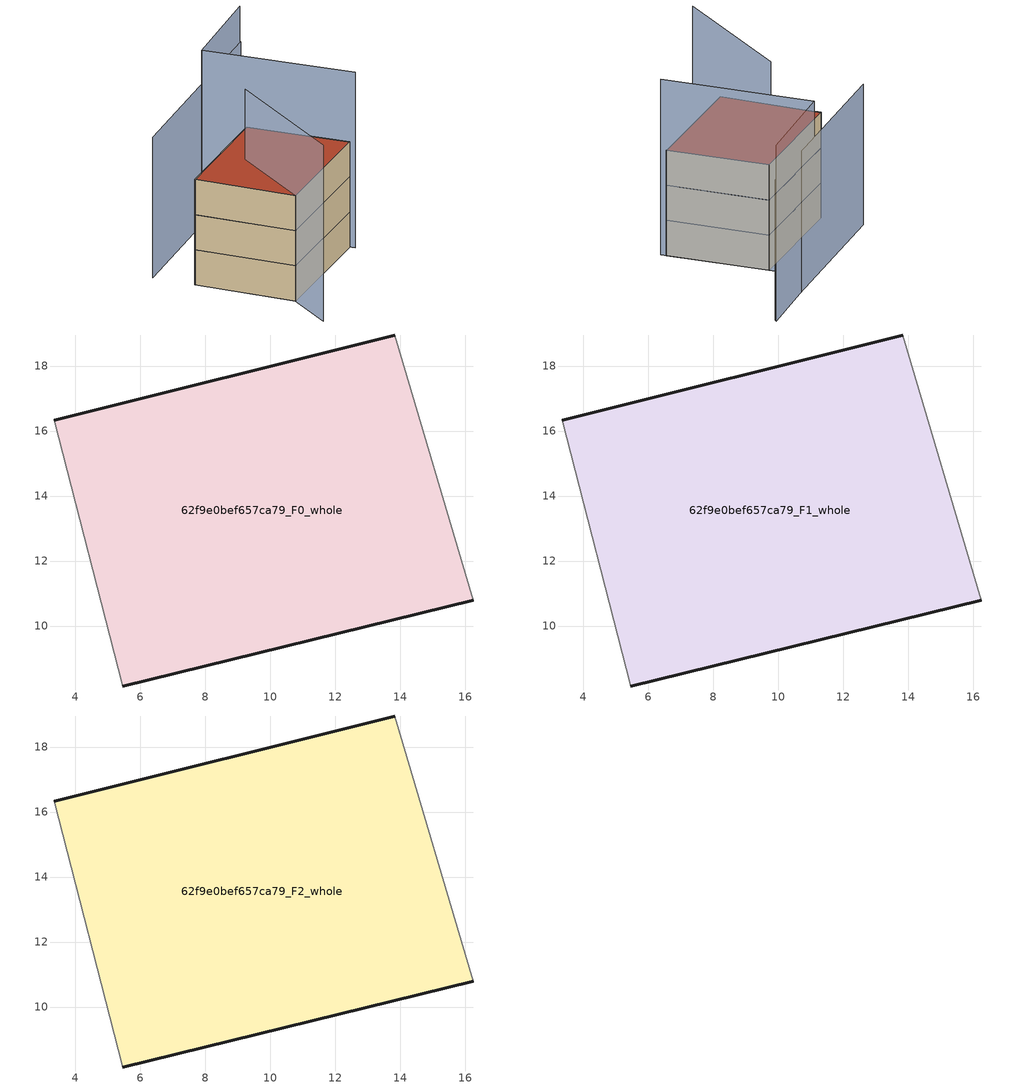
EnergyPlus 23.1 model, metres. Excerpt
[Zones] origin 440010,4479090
62f9e0bef657ca79_F0_whole
 floor ground (EU_floor_Construction): 16.26,10.79 13.84,18.96 3.36,16.33 5.47,8.16 z0
 wall outside (EU_wall_Construction): 3.36,16.33 13.84,18.96 / 16.26,10.79 5.47,8.16 z0:3
 wall adiabatic (EU_wall_Construction): 13.84,18.96 16.26,10.79 / 5.47,8.16 3.36,16.33 z0:3
62f9e0bef657ca79_F1_whole
 floor to 62f9e0bef657ca79_F0_whole (EU_floor_Construction): 16.25,10.79 13.83,18.96 3.36,16.33 5.46,8.16 z3
 wall outside (EU_wall_Construction): 3.36,16.33 13.84,18.96 / 16.26,10.79 5.47,8.16 z3:6
 wall adiabatic (EU_wall_Construction): 13.84,18.96 16.26,10.79 / 5.47,8.16 3.36,16.33 z3:6
62f9e0bef657ca79_F2_whole
 floor to 62f9e0bef657ca79_F1_whole (EU_floor_Construction): 16.25,10.79 13.83,18.96 3.36,16.33 5.46,8.16 z6
 wall outside (EU_wall_Construction): 3.36,16.33 13.84,18.96 / 16.26,10.79 5.47,8.16 z6:9
 wall adiabatic (EU_wall_Construction): 13.84,18.96 16.26,10.79 / 5.47,8.16 3.36,16.33 z6:9
 roof outside (EU_roof_Construction): 13.84,18.96 16.26,10.79 5.47,8.16 3.36,16.33 z9
shading: 16.38,10.37 12.78,22.52 / 12.78,22.52 21.32,25.05 / 8.73,15.37 3.67,4.19 z0:15; 21.28,24.91 2.51,19.77 z0:12
[Building]
EU S2 Campaign: North Axis=0; Terrain=City; Solar Distribution=FullExterior
[Site:Location]
Madrid: Latitude=40.5; Longitude=-3.5; Time Zone=1; Elevation=609
[SizingPeriod:WeatherFileDays]
AnnualSizingPeriod: Begin Month=1; Begin Day of Month=1; End Month=12; End Day of Month=31; Day of Week for Start Day=Monday; Use Weather File Daylight Saving Period=No; Use Weather File Rain and Snow Indicators=No
[MATERIAL]
EU_InternalMass_Material: Roughness=MediumRough; Thickness=0.1; Conductivity=1; Density=1800; Specific Heat=900; Thermal Absorptance=0.9; Solar Absorptance=0.7; Visible Absorptance=0.7
[MATERIAL:NOMASS] Roughness=MediumRough; Thermal Absorptance=0.9; Solar Absorptance=0.7; Visible Absorptance=0.7
Name | Thermal Resistance
EU_wall_NoMass | 0.419739
EU_roof_NoMass | 0.352165
EU_floor_NoMass | 0.608284
[CONSTRUCTION]
EU_wall_Construction: EU_wall_NoMass
EU_roof_Construction: EU_roof_NoMass
EU_floor_Construction: EU_floor_NoMass
EU_InternalMass_Construction: EU_InternalMass_Material
[ZONE] Type=1; Multiplier=1; Ceiling Height=autocalculate; Volume=278.454; Floor Area=autocalculate; Part of Total Floor Area=Yes
62f9e0bef657ca79_F0_whole; 62f9e0bef657ca79_F1_whole; 62f9e0bef657ca79_F2_whole
[INTERNALMASS] Construction=EU_InternalMass_Construction; Surface Area=92.8179
Name | Zone or ZoneList
62f9e0bef657ca79_F0_whole_EU_InternalMass | 62f9e0bef657ca79_F0_whole
62f9e0bef657ca79_F1_whole_EU_InternalMass | 62f9e0bef657ca79_F1_whole
62f9e0bef657ca79_F2_whole_EU_InternalMass | 62f9e0bef657ca79_F2_whole
[OTHEREQUIPMENT] Fuel Type=Electricity; Design Level Calculation Method=Watts/Area; Power per Zone Floor Area=1; Fraction Latent=0; Fraction Radiant=0; Fraction Lost=0; Carbon Dioxide Generation Rate=0; EndUse Subcategory=EU_Step8_InternalGains
Name | Zone or ZoneList or Space or SpaceList | Schedule
EU_Step8_InternalGain_62f9e0bef657ca79_F0_whole_f000 | 62f9e0bef657ca79_F0_whole | EU_Step8_GainSchedule_62f9e0bef657ca79_F0_whole_f000
EU_Step8_InternalGain_62f9e0bef657ca79_F1_whole_f000 | 62f9e0bef657ca79_F1_whole | EU_Step8_GainSchedule_62f9e0bef657ca79_F1_whole_f000
EU_Step8_InternalGain_62f9e0bef657ca79_F2_whole_f000 | 62f9e0bef657ca79_F2_whole | EU_Step8_GainSchedule_62f9e0bef657ca79_F2_whole_f000
[ZONEVENTILATION:DESIGNFLOWRATE] Schedule=EU_AlwaysOn; Design Flow Rate Calculation Method=AirChanges/Hour; Air Changes per Hour=0.703302; Ventilation Type=Natural; Fan Pressure Rise=0; Fan Total Efficiency=1; Constant Term Coefficient=1; Temperature Term Coefficient=0; Velocity Term Coefficient=0; Velocity Squared Term Coefficient=0; Minimum Indoor Temperature=-100; Maximum Indoor Temperature=100; Delta Temperature=-100; Minimum Outdoor Temperature=-100; Maximum Outdoor Temperature=100; Maximum Wind Speed=40
Name | Zone or ZoneList or Space or SpaceList
EU_ConstantAir_62f9e0bef657ca79_F0_whole | 62f9e0bef657ca79_F0_whole
EU_ConstantAir_62f9e0bef657ca79_F1_whole | 62f9e0bef657ca79_F1_whole
EU_ConstantAir_62f9e0bef657ca79_F2_whole | 62f9e0bef657ca79_F2_whole
[HVACTEMPLATE:THERMOSTAT] Constant Heating Setpoint=20; Constant Cooling Setpoint=50
EU_HeatOnly_62f9e0bef657ca79_F0_whole; EU_HeatOnly_62f9e0bef657ca79_F1_whole; EU_HeatOnly_62f9e0bef657ca79_F2_whole
[HVACTEMPLATE:ZONE:IDEALLOADSAIRSYSTEM] System Availability Schedule=EU_AlwaysOn; Maximum Heating Supply Air Temperature=50; Minimum Cooling Supply Air Temperature=13; Maximum Heating Supply Air Humidity Ratio=0.0156; Minimum Cooling Supply Air Humidity Ratio=0.0077; Heating Limit=NoLimit; Cooling Limit=NoLimit; Heating Availability Schedule=EU_AlwaysOn; Cooling Availability Schedule=EU_CoolingOff; Dehumidification Control Type=ConstantSensibleHeatRatio; Cooling Sensible Heat Ratio=0.7; Dehumidification Setpoint=60; Humidification Control Type=None; Humidification Setpoint=30; Outdoor Air Method=None; Outdoor Air Flow Rate per Person=0.00944; Outdoor Air Flow Rate per Zone Floor Area=0; Outdoor Air Flow Rate per Zone=0; Demand Controlled Ventilation Type=None; Outdoor Air Economizer Type=NoEconomizer; Heat Recovery Type=None; Sensible Heat Recovery Effectiveness=0.7; Latent Heat Recovery Effectiveness=0.65
Name | Template Thermostat
62f9e0bef657ca79_F0_whole | EU_HeatOnly_62f9e0bef657ca79_F0_whole
62f9e0bef657ca79_F1_whole | EU_HeatOnly_62f9e0bef657ca79_F1_whole
62f9e0bef657ca79_F2_whole | EU_HeatOnly_62f9e0bef657ca79_F2_whole
[SIZING:ZONE] Zone Cooling Design Supply Air Temperature Input Method=SupplyAirTemperature; Zone Cooling Design Supply Air Temperature=13; Zone Heating Design Supply Air Temperature Input Method=SupplyAirTemperature; Zone Heating Design Supply Air Temperature=50; Zone Cooling Design Supply Air Humidity Ratio=0.008; Zone Heating Design Supply Air Humidity Ratio=0.008; Cooling Design Air Flow Method=DesignDay; Cooling Design Air Flow Rate=0; Cooling Minimum Air Flow per Zone Floor Area=0.000762; Cooling Minimum Air Flow=0; Cooling Minimum Air Flow Fraction=0.2; Heating Design Air Flow Method=DesignDay; Heating Design Air Flow Rate=0; Heating Maximum Air Flow per Zone Floor Area=0.002032; Heating Maximum Air Flow=0.141576; Heating Maximum Air Flow Fraction=0.3; Account for Dedicated Outdoor Air System=No; Dedicated Outdoor Air System Control Strategy=NeutralSupplyAir; Dedicated Outdoor Air Low Setpoint Temperature for Design=autosize; Dedicated Outdoor Air High Setpoint Temperature for Design=autosize; Zone Load Sizing Method=Sensible Load Only No Latent Load; Zone Latent Cooling Design Supply Air Humidity Ratio Input Method=HumidityRatioDifference; Zone Cooling Design Supply Air Humidity Ratio Difference=0.005; Zone Latent Heating Design Supply Air Humidity Ratio Input Method=HumidityRatioDifference; Zone Humidification Design Supply Air Humidity Ratio Difference=0.005
62f9e0bef657ca79_F0_whole; 62f9e0bef657ca79_F1_whole; 62f9e0bef657ca79_F2_whole
[SCHEDULE:CONSTANT]
Name | Hourly Value
EU_AlwaysOn | 1
EU_CoolingOff | 0
[SCHEDULE:FILE] Column Number=1; Rows to Skip at Top=0; Number of Hours of Data=8760; Column Separator=Comma; Interpolate to Timestep=No; Minutes per Item=60; Adjust Schedule for Daylight Savings=Yes
Name | File
EU_Step8_GainSchedule_62f9e0bef657ca79_F0_whole_f000 | ../../schedules/62f9e0bef657ca79/62f9e0bef657ca79_F0_whole_f000_gain.csv
EU_Step8_GainSchedule_62f9e0bef657ca79_F1_whole_f000 | ../../schedules/62f9e0bef657ca79/62f9e0bef657ca79_F1_whole_f000_gain.csv
EU_Step8_GainSchedule_62f9e0bef657ca79_F2_whole_f000 | ../../schedules/62f9e0bef657ca79/62f9e0bef657ca79_F2_whole_f000_gain.csv
